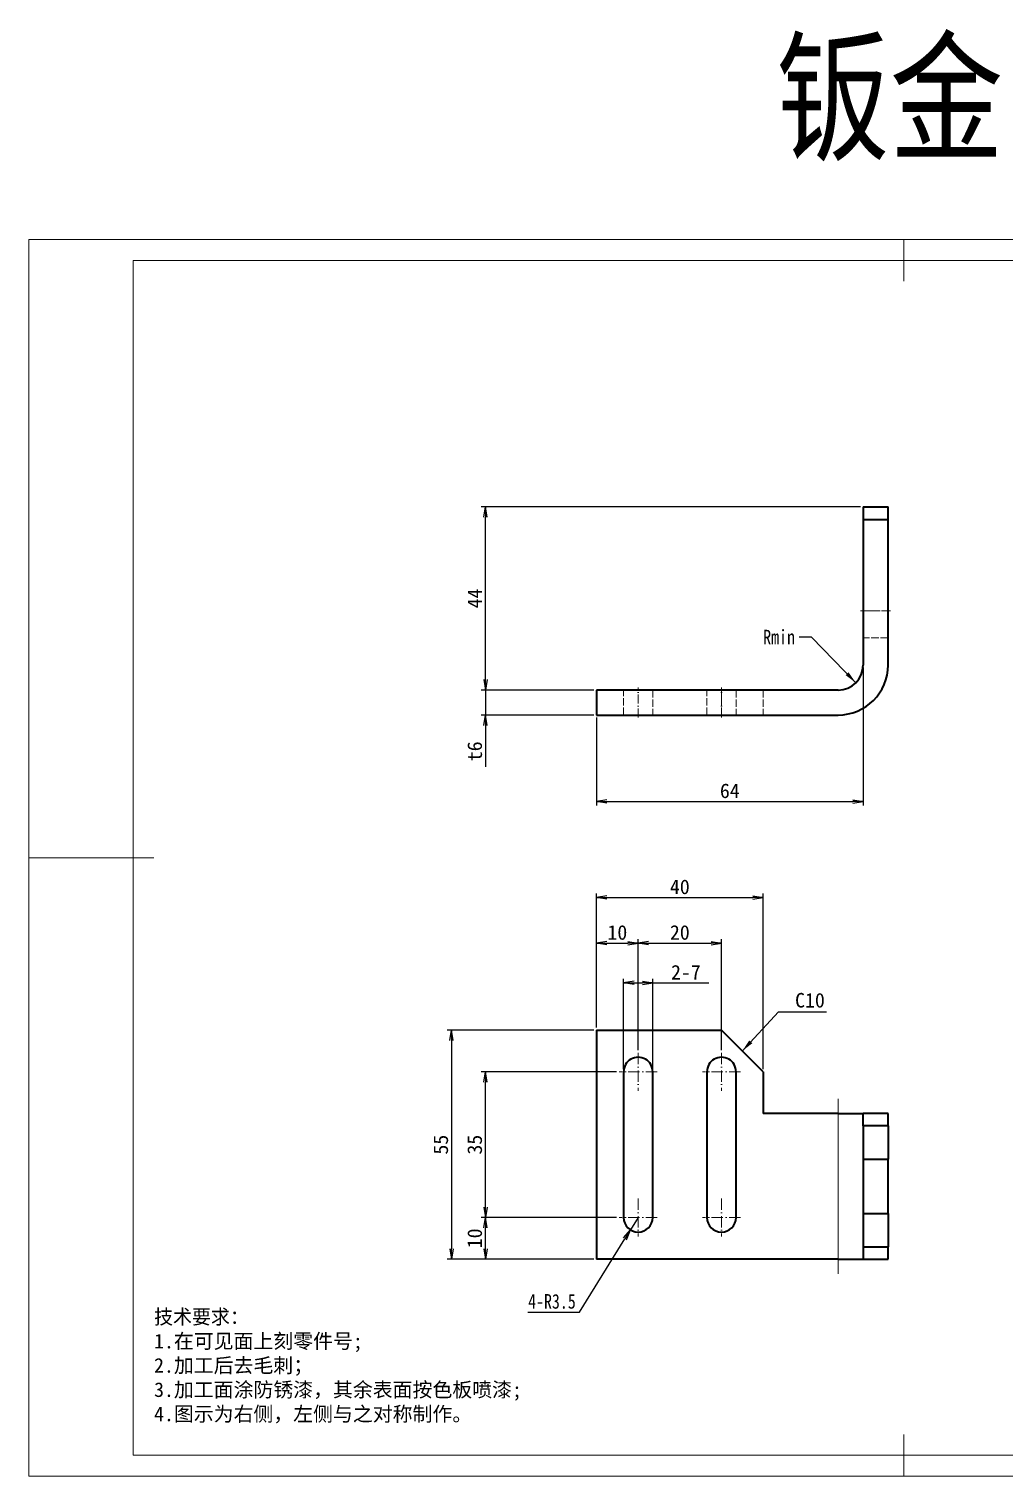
# Model space of a CAD drawing. Header units: millimetres. Extents: x -15766 to 80009, y -9701 to 15159.
# Drawn here: x -6190.4 to -5956.3, y 11134.1 to 11481.7 of the extents above; entities that cross this region are included whole.
import ezdxf

# ---------------------------------------------------------------- set-up
doc = ezdxf.new("R2010")
doc.units = ezdxf.units.MM
for name, pattern in [('CENTER-HOKUTO_1', [16, 13, -1, 1, -1]), ('DASHDOT', [18.5, 12, -3, 0.5, -3]), ('DASHED', [15, 12, -3]), ('HIDDEN-HOKUTO_1', [2, 1, -1])]:
    doc.linetypes.add(name, pattern=pattern)
doc.layers.get('DEFPOINTS').update_dxf_attribs({"lineweight": 18})
for name, color, linetype, lineweight in [('AM_7', 2, 'CENTER-HOKUTO_1', 18), ('AM_HID', 1, 'HIDDEN-HOKUTO_1', 18), ('AM_VIS', 7, 'Continuous', 18), ('CDRAFT0', 7, 'Continuous', 18), ('DIM', 253, 'Continuous', 20), ('title_frame', 7, 'Continuous', 18), ('word_dim', 9, 'Continuous', 18), ('粗实线层_1', 7, 'Continuous', 15)]:
    doc.layers.add(name, color=color, linetype=linetype, lineweight=lineweight)
doc.styles.add('DIM', font='', dxfattribs={"width": 0.8})
doc.styles.get('DIM').set_extended_font_data('NSimSun')
doc.dimstyles.new('1-1', dxfattribs={"dimtxt": 3.5, "dimasz": 3, "dimexe": 1, "dimexo": 0, "dimgap": 1, "dimtad": 1, "dimdsep": 46, "dimtxsty": 'DIM', "dimblk": '_CAXARROW', "dimcen": 0, "dimdle": 6, "dimclrd": 256, "dimclre": 256, "dimclrt": 3, "dimazin": 2, "dimtfac": 0.707107, "dimtmove": 0, "dimatfit": 3, "dimfxl": 0, "dimfrac": 2, "dimtolj": 1, "dimarcsym": 0})
doc.dimstyles.new('1-1$0', dxfattribs={"dimtxt": 3.5, "dimasz": 2.5, "dimexe": 1, "dimexo": 0.625, "dimgap": 0.8, "dimtad": 1, "dimdsep": 46, "dimtxsty": 'DIM', "dimblk": 'OPEN', "dimcen": 0, "dimdle": 5, "dimclrd": 256, "dimclre": 256, "dimclrt": 3, "dimazin": 3, "dimtfac": 0.5, "dimtmove": 0, "dimatfit": 3, "dimldrblk": 'OPEN', "dimfxl": 0, "dimtolj": 1, "dimarcsym": 0})
doc.dimstyles.new('1-1$4', dxfattribs={"dimtxt": 3.5, "dimasz": 2.5, "dimexe": 1, "dimexo": 0.625, "dimgap": 0.8, "dimtad": 1, "dimtih": 1, "dimtoh": 1, "dimzin": 12, "dimdsep": 46, "dimtxsty": 'DIM', "dimblk": 'OPEN', "dimcen": 0, "dimdle": 5, "dimclrd": 256, "dimclre": 256, "dimclrt": 3, "dimazin": 3, "dimtfac": 0.5, "dimtmove": 0, "dimatfit": 3, "dimldrblk": 'OPEN', "dimfxl": 0, "dimtolj": 1, "dimarcsym": 0})

# ---------------------------------------------------------------- blocks, each defined once
blk = doc.blocks.new('*X36')
at = {"layer": 'CDRAFT0'}
for p, q in [((420, 297), (0, 297)), ((0, 297), (0, 0)), ((420, 0), (420, 297)), ((0, 0), (420, 0))]:
    blk.add_line(p, q, dxfattribs=at)
at = {"layer": '粗实线层_1'}
for p, q in [((210, 297), (210, 287)), ((415, 292), (25, 292)), ((25, 292), (25, 5)), ((415, 5), (415, 292)), ((0, 148.5), (30, 148.5)), ((420, 148.5), (410, 148.5)), ((210, 0), (210, 10)), ((25, 5), (415, 5))]:
    blk.add_line(p, q, dxfattribs=at)
blk = doc.blocks.new('_OPEN')
at = {"color": 0, "linetype": 'ByBlock', "lineweight": -2}
for p, q in [((-1, 0.166667), (0, 0)), ((-1, -0.166667), (0, 0)), ((0, 0), (-1, 0))]:
    blk.add_line(p, q, dxfattribs=at)
blk = doc.blocks.new('*D373')
at = {"layer": 'DEFPOINTS', "color": 0, "transparency": 16777216}
for p in [(-5990.14, 11328.9), (-6054.14, 11316.9), (-5990.14, 11296.13)]:
    blk.add_point(p, dxfattribs=at)
at = {"layer": 'word_dim', "linetype": 'Continuous', "lineweight": -2, "transparency": 16777216}
for p, q in [((-5990.14, 11328.28), (-5990.14, 11295.13)), ((-6054.14, 11316.28), (-6054.14, 11295.13)), ((-6051.64, 11296.13), (-5992.64, 11296.13))]:
    blk.add_line(p, q, dxfattribs=at)
at = {"layer": 'word_dim', "lineweight": -2, "transparency": 16777216, "xscale": 2.5, "yscale": 2.5, "zscale": 2.5, "rotation": 180}
blk.add_blockref('_OPEN', (-6054.14, 11296.13), dxfattribs=at)
at = {"layer": 'word_dim', "lineweight": -2, "transparency": 16777216, "xscale": 2.5, "yscale": 2.5, "zscale": 2.5}
blk.add_blockref('_OPEN', (-5990.14, 11296.13), dxfattribs=at)
at = {"layer": 'word_dim', "color": 3, "transparency": 16777216, "insert": (-6022.14, 11298.68), "char_height": 3.5, "attachment_point": 5}
blk.add_mtext('\\A1;64', dxfattribs=at)
blk = doc.blocks.new('*D374')
at = {"layer": 'DEFPOINTS', "color": 0, "transparency": 16777216}
for p in [(-6080.81, 11366.9), (-5990.14, 11366.9), (-6054.14, 11322.9)]:
    blk.add_point(p, dxfattribs=at)
at = {"layer": 'word_dim', "linetype": 'Continuous', "lineweight": -2, "transparency": 16777216}
for p, q in [((-5990.77, 11366.9), (-6081.81, 11366.9)), ((-6080.81, 11325.4), (-6080.81, 11364.4)), ((-6054.77, 11322.9), (-6081.81, 11322.9))]:
    blk.add_line(p, q, dxfattribs=at)
at = {"layer": 'word_dim', "lineweight": -2, "transparency": 16777216, "xscale": 2.5, "yscale": 2.5, "zscale": 2.5}
for p, rotation in [((-6080.81, 11366.9), 90), ((-6080.81, 11322.9), 270)]:
    blk.add_blockref('_OPEN', p, dxfattribs=dict(at, rotation=rotation))
at = {"layer": 'word_dim', "color": 3, "transparency": 16777216, "insert": (-6083.36, 11344.9), "char_height": 3.5, "attachment_point": 5, "rotation": 90}
blk.add_mtext('\\A1;44', dxfattribs=at)
blk = doc.blocks.new('*D375')
at = {"layer": 'DEFPOINTS', "color": 0, "transparency": 16777216}
for p in [(-6054.14, 11322.9), (-6080.81, 11316.9), (-6054.14, 11316.9)]:
    blk.add_point(p, dxfattribs=at)
at = {"layer": 'word_dim', "linetype": 'Continuous', "lineweight": -2, "transparency": 16777216}
for p, q in [((-6080.81, 11325.4), (-6080.81, 11327.9)), ((-6054.77, 11322.9), (-6081.81, 11322.9)), ((-6080.81, 11322.9), (-6080.81, 11316.9)), ((-6054.77, 11316.9), (-6081.81, 11316.9)), ((-6080.81, 11314.4), (-6080.81, 11304.47))]:
    blk.add_line(p, q, dxfattribs=at)
at = {"layer": 'word_dim', "lineweight": -2, "transparency": 16777216, "xscale": 2.5, "yscale": 2.5, "zscale": 2.5}
for p, rotation in [((-6080.81, 11322.9), 270), ((-6080.81, 11316.9), 90)]:
    blk.add_blockref('_OPEN', p, dxfattribs=dict(at, rotation=rotation))
at = {"layer": 'word_dim', "color": 3, "transparency": 16777216, "insert": (-6083.36, 11308.19), "char_height": 3.5, "attachment_point": 5, "rotation": 90}
blk.add_mtext('\\A1;t6', dxfattribs=at)
blk = doc.blocks.new('*D376')
at = {"layer": 'DEFPOINTS', "color": 0, "transparency": 16777216}
for p in [(-6054.14, 11241.2), (-6088.96, 11186.2), (-6054.14, 11186.2)]:
    blk.add_point(p, dxfattribs=at)
at = {"layer": 'word_dim', "linetype": 'Continuous', "lineweight": -2, "transparency": 16777216}
for p, q in [((-6054.77, 11241.2), (-6089.96, 11241.2)), ((-6088.96, 11238.7), (-6088.96, 11188.7)), ((-6054.77, 11186.2), (-6089.96, 11186.2))]:
    blk.add_line(p, q, dxfattribs=at)
at = {"layer": 'word_dim', "lineweight": -2, "transparency": 16777216, "xscale": 2.5, "yscale": 2.5, "zscale": 2.5}
for p, rotation in [((-6088.96, 11241.2), 90), ((-6088.96, 11186.2), 270)]:
    blk.add_blockref('_OPEN', p, dxfattribs=dict(at, rotation=rotation))
at = {"layer": 'word_dim', "color": 3, "transparency": 16777216, "insert": (-6091.51, 11213.7), "char_height": 3.5, "attachment_point": 5, "rotation": 90}
blk.add_mtext('\\A1;55', dxfattribs=at)
blk = doc.blocks.new('*D377')
at = {"layer": 'DEFPOINTS', "color": 0, "transparency": 16777216}
for p in [(-6080.81, 11196.2), (-6048.69, 11196.2), (-6054.14, 11186.2)]:
    blk.add_point(p, dxfattribs=at)
at = {"layer": 'word_dim', "linetype": 'Continuous', "lineweight": -2, "transparency": 16777216}
for p, q in [((-6049.32, 11196.2), (-6081.81, 11196.2)), ((-6080.81, 11188.7), (-6080.81, 11193.7)), ((-6054.77, 11186.2), (-6081.81, 11186.2))]:
    blk.add_line(p, q, dxfattribs=at)
at = {"layer": 'word_dim', "lineweight": -2, "transparency": 16777216, "xscale": 2.5, "yscale": 2.5, "zscale": 2.5}
for p, rotation in [((-6080.81, 11196.2), 90), ((-6080.81, 11186.2), 270)]:
    blk.add_blockref('_OPEN', p, dxfattribs=dict(at, rotation=rotation))
at = {"layer": 'word_dim', "color": 3, "transparency": 16777216, "insert": (-6083.36, 11191.2), "char_height": 3.5, "attachment_point": 5, "rotation": 90}
blk.add_mtext('\\A1;10', dxfattribs=at)
blk = doc.blocks.new('*D378')
at = {"layer": 'DEFPOINTS', "color": 0, "transparency": 16777216}
for p in [(-6080.81, 11231.2), (-6048.69, 11231.2), (-6048.69, 11196.2)]:
    blk.add_point(p, dxfattribs=at)
at = {"layer": 'word_dim', "linetype": 'Continuous', "lineweight": -2, "transparency": 16777216}
for p, q in [((-6049.32, 11231.2), (-6081.81, 11231.2)), ((-6080.81, 11198.7), (-6080.81, 11228.7)), ((-6049.32, 11196.2), (-6081.81, 11196.2))]:
    blk.add_line(p, q, dxfattribs=at)
at = {"layer": 'word_dim', "lineweight": -2, "transparency": 16777216, "xscale": 2.5, "yscale": 2.5, "zscale": 2.5}
for p, rotation in [((-6080.81, 11231.2), 90), ((-6080.81, 11196.2), 270)]:
    blk.add_blockref('_OPEN', p, dxfattribs=dict(at, rotation=rotation))
at = {"layer": 'word_dim', "color": 3, "transparency": 16777216, "insert": (-6083.36, 11213.7), "char_height": 3.5, "attachment_point": 5, "rotation": 90}
blk.add_mtext('\\A1;35', dxfattribs=at)
blk = doc.blocks.new('*D379')
at = {"layer": 'DEFPOINTS', "color": 0, "transparency": 16777216}
for p in [(-6014.14, 11273.06), (-6054.14, 11241.2), (-6014.14, 11231.2)]:
    blk.add_point(p, dxfattribs=at)
at = {"layer": 'word_dim', "linetype": 'Continuous', "lineweight": -2, "transparency": 16777216}
for p, q in [((-6054.14, 11241.82), (-6054.14, 11274.06)), ((-6051.64, 11273.06), (-6016.64, 11273.06)), ((-6014.14, 11231.82), (-6014.14, 11274.06))]:
    blk.add_line(p, q, dxfattribs=at)
at = {"layer": 'word_dim', "lineweight": -2, "transparency": 16777216, "xscale": 2.5, "yscale": 2.5, "zscale": 2.5, "rotation": 180}
blk.add_blockref('_OPEN', (-6054.14, 11273.06), dxfattribs=at)
at = {"layer": 'word_dim', "lineweight": -2, "transparency": 16777216, "xscale": 2.5, "yscale": 2.5, "zscale": 2.5}
blk.add_blockref('_OPEN', (-6014.14, 11273.06), dxfattribs=at)
at = {"layer": 'word_dim', "color": 3, "transparency": 16777216, "insert": (-6034.14, 11275.61), "char_height": 3.5, "attachment_point": 5}
blk.add_mtext('\\A1;40', dxfattribs=at)
blk = doc.blocks.new('*D380')
at = {"layer": 'DEFPOINTS', "color": 0, "transparency": 16777216}
for p in [(-6044.14, 11262.1), (-6054.14, 11241.2), (-6044.14, 11235.75)]:
    blk.add_point(p, dxfattribs=at)
at = {"layer": 'word_dim', "linetype": 'Continuous', "lineweight": -2, "transparency": 16777216}
for p, q in [((-6054.14, 11241.82), (-6054.14, 11263.1)), ((-6051.64, 11262.1), (-6046.64, 11262.1)), ((-6044.14, 11236.37), (-6044.14, 11263.1))]:
    blk.add_line(p, q, dxfattribs=at)
at = {"layer": 'word_dim', "lineweight": -2, "transparency": 16777216, "xscale": 2.5, "yscale": 2.5, "zscale": 2.5, "rotation": 180}
blk.add_blockref('_OPEN', (-6054.14, 11262.1), dxfattribs=at)
at = {"layer": 'word_dim', "lineweight": -2, "transparency": 16777216, "xscale": 2.5, "yscale": 2.5, "zscale": 2.5}
blk.add_blockref('_OPEN', (-6044.14, 11262.1), dxfattribs=at)
at = {"layer": 'word_dim', "color": 3, "transparency": 16777216, "insert": (-6049.14, 11264.65), "char_height": 3.5, "attachment_point": 5}
blk.add_mtext('\\A1;10', dxfattribs=at)
blk = doc.blocks.new('*D381')
at = {"layer": 'DEFPOINTS', "color": 0, "transparency": 16777216}
for p in [(-6024.14, 11262.1), (-6044.14, 11235.75), (-6024.14, 11235.75)]:
    blk.add_point(p, dxfattribs=at)
at = {"layer": 'word_dim', "linetype": 'Continuous', "lineweight": -2, "transparency": 16777216}
for p, q in [((-6044.14, 11236.37), (-6044.14, 11263.1)), ((-6041.64, 11262.1), (-6026.64, 11262.1)), ((-6024.14, 11236.37), (-6024.14, 11263.1))]:
    blk.add_line(p, q, dxfattribs=at)
at = {"layer": 'word_dim', "lineweight": -2, "transparency": 16777216, "xscale": 2.5, "yscale": 2.5, "zscale": 2.5, "rotation": 180}
blk.add_blockref('_OPEN', (-6044.14, 11262.1), dxfattribs=at)
at = {"layer": 'word_dim', "lineweight": -2, "transparency": 16777216, "xscale": 2.5, "yscale": 2.5, "zscale": 2.5}
blk.add_blockref('_OPEN', (-6024.14, 11262.1), dxfattribs=at)
at = {"layer": 'word_dim', "color": 3, "transparency": 16777216, "insert": (-6034.14, 11264.65), "char_height": 3.5, "attachment_point": 5}
blk.add_mtext('\\A1;20', dxfattribs=at)
blk = doc.blocks.new('*D382')
at = {"layer": 'DEFPOINTS', "color": 0, "transparency": 16777216}
for p in [(-6040.64, 11252.57), (-6047.64, 11231.2), (-6040.64, 11231.2)]:
    blk.add_point(p, dxfattribs=at)
at = {"layer": 'word_dim', "linetype": 'Continuous', "lineweight": -2, "transparency": 16777216}
for p, q in [((-6047.64, 11231.82), (-6047.64, 11253.57)), ((-6045.14, 11252.57), (-6043.14, 11252.57)), ((-6040.64, 11231.82), (-6040.64, 11253.57)), ((-6040.64, 11252.57), (-6027.21, 11252.57))]:
    blk.add_line(p, q, dxfattribs=at)
at = {"layer": 'word_dim', "lineweight": -2, "transparency": 16777216, "xscale": 2.5, "yscale": 2.5, "zscale": 2.5, "rotation": 180}
blk.add_blockref('_OPEN', (-6047.64, 11252.57), dxfattribs=at)
at = {"layer": 'word_dim', "lineweight": -2, "transparency": 16777216, "xscale": 2.5, "yscale": 2.5, "zscale": 2.5}
blk.add_blockref('_OPEN', (-6040.64, 11252.57), dxfattribs=at)
at = {"layer": 'word_dim', "color": 3, "transparency": 16777216, "insert": (-6032.68, 11255.12), "char_height": 3.5, "attachment_point": 5}
blk.add_mtext('\\A1;2-7', dxfattribs=at)
blk = doc.blocks.new('_CAXARROW')
blk.add_hatch(color=0).paths.add_polyline_path([(0, 0), (-1, 0.125), (-1, -0.125)], flags=0)
blk = doc.blocks.new('*D517')
at = {"layer": 'DEFPOINTS', "color": 0, "transparency": 16777216}
for p in [(-6044.14, 11196.2), (-6045.99, 11193.22)]:
    blk.add_point(p, dxfattribs=at)
at = {"layer": 'word_dim', "linetype": 'Continuous', "lineweight": -2, "transparency": 16777216}
for p, q in [((-6044.14, 11196.2), (-6045.99, 11193.22)), ((-6058.23, 11173.49), (-6047.31, 11191.1)), ((-6070.62, 11173.49), (-6058.23, 11173.49))]:
    blk.add_line(p, q, dxfattribs=at)
at = {"layer": 'word_dim', "lineweight": -2, "transparency": 16777216, "xscale": 2.5, "yscale": 2.5, "zscale": 2.5, "rotation": 58.18580603603141}
blk.add_blockref('_OPEN', (-6045.99, 11193.22), dxfattribs=at)
at = {"layer": 'word_dim', "color": 3, "transparency": 16777216, "insert": (-6064.84, 11176.04), "char_height": 3.5, "attachment_point": 5, "style": 'DIM'}
blk.add_mtext('\\A1;4-R3.5', dxfattribs=at)

msp = doc.modelspace()

# ---------------------------------------------------------------- linework, layer by layer
at = {"color": 7, "lineweight": 13}
msp.add_line((-5996.14275, 11221.19804), (-5996.14275, 11186.19804), dxfattribs=at)
at = {"layer": 'AM_7', "linetype": 'DASHDOT', "lineweight": 13, "ltscale": 0.180017}
msp.add_line((-5983.54266, 11341.90284), (-5990.74334, 11341.90284), dxfattribs=at)
at = {"layer": 'AM_7', "linetype": 'DASHDOT', "lineweight": 13, "ltscale": 0.179999}
for p, q in [((-6044.14275, 11316.30274), (-6044.14275, 11323.50269)), ((-6024.14275, 11316.30274), (-6024.14275, 11323.50269))]:
    msp.add_line(p, q, dxfattribs=at)
at = {"layer": 'AM_7', "linetype": 'DASHDOT', "lineweight": 13, "ltscale": 0.227496}
for p, q in [((-6044.14275, 11235.74784), (-6044.14275, 11226.64799)), ((-6024.14275, 11235.74784), (-6024.14275, 11226.64799)), ((-6044.14275, 11200.74784), (-6044.14275, 11191.64799)), ((-6024.14275, 11200.74784), (-6024.14275, 11191.64799))]:
    msp.add_line(p, q, dxfattribs=at)
at = {"layer": 'AM_7', "linetype": 'DASHDOT', "lineweight": 13, "ltscale": 0.22749}
for p, q in [((-6039.59295, 11231.19804), (-6048.69256, 11231.19804)), ((-6019.59295, 11231.19804), (-6028.69256, 11231.19804)), ((-6039.59295, 11196.19804), (-6048.69256, 11196.19804)), ((-6019.59295, 11196.19804), (-6028.69256, 11196.19804))]:
    msp.add_line(p, q, dxfattribs=at)
at = {"layer": 'AM_7', "linetype": 'DASHDOT', "lineweight": 13}
msp.add_line((-5996.14275, 11224.69804), (-5996.14275, 11182.69731), dxfattribs=at)
at = {"layer": 'AM_HID', "linetype": 'DASHED', "lineweight": 13, "ltscale": 0.15}
for p, q in [((-5984.14275, 11363.90284), (-5990.14275, 11363.90284)), ((-5990.14275, 11341.90284), (-5984.14275, 11341.90284)), ((-5990.14275, 11341.90284), (-5984.14275, 11341.90284)), ((-5984.14275, 11335.40284), (-5990.14275, 11335.40284)), ((-6047.64275, 11316.90284), (-6047.64275, 11322.90284)), ((-6040.64275, 11322.90284), (-6040.64275, 11316.90284)), ((-6027.64275, 11316.90284), (-6027.64275, 11322.90284)), ((-6024.14275, 11316.90284), (-6024.14275, 11322.90284)), ((-6020.64275, 11322.90284), (-6020.64275, 11316.90284)), ((-6014.14275, 11322.90284), (-6014.14275, 11316.90284))]:
    msp.add_line(p, q, dxfattribs=at)
at = {"layer": 'AM_HID', "linetype": 'DASHED', "lineweight": 13}
msp.add_line((-5996.14275, 11221.19804), (-5996.14275, 11186.19804), dxfattribs=at)
at = {"layer": 'AM_VIS', "lineweight": 35, "ltscale": 0.15}
for p, q in [((-5990.14275, 11366.90284), (-5984.14275, 11366.9026)), ((-5990.14275, 11363.90284), (-5984.14275, 11363.9026)), ((-6054.14275, 11322.90284), (-6054.14275, 11316.90284)), ((-5996.14275, 11221.19779), (-5990.14275, 11221.19779)), ((-5984.14275, 11221.19779), (-5990.14275, 11221.19779)), ((-5984.14275, 11218.19779), (-5990.14275, 11218.19779)), ((-5990.14275, 11210.19779), (-5984.14275, 11210.19779)), ((-5990.14275, 11197.19779), (-5984.14275, 11197.19779)), ((-5990.14275, 11189.19779), (-5984.14275, 11189.19779)), ((-5996.14275, 11186.19779), (-5990.14275, 11186.19779)), ((-5990.14275, 11186.19779), (-5984.14275, 11186.19779))]:
    msp.add_line(p, q, dxfattribs=at)
at = {"layer": 'AM_VIS', "lineweight": 35, "ltscale": 0.075}
for p, q in [((-5990.14275, 11366.90284), (-5990.14275, 11363.90284)), ((-5984.14275, 11363.9026), (-5984.14275, 11366.9026)), ((-5990.14275, 11218.19779), (-5990.14275, 11221.19779)), ((-5984.14275, 11218.19779), (-5984.14275, 11221.19779)), ((-5990.14275, 11189.19779), (-5990.14275, 11186.19779)), ((-5984.14275, 11186.19779), (-5984.14275, 11189.19779))]:
    msp.add_line(p, q, dxfattribs=at)
at = {"layer": 'AM_VIS', "lineweight": 35}
for p, q in [((-5990.14275, 11363.90284), (-5990.14275, 11328.90284)), ((-5984.14275, 11328.9026), (-5984.14275, 11363.9026)), ((-5996.14275, 11322.90284), (-6054.14275, 11322.90284)), ((-6054.14275, 11316.90284), (-5996.14275, 11316.90284)), ((-6054.14275, 11241.19804), (-6024.14275, 11241.19804)), ((-6054.14275, 11241.19804), (-6054.14275, 11186.19804)), ((-6047.64275, 11231.19804), (-6047.64275, 11196.19804)), ((-6040.64275, 11196.19804), (-6040.64275, 11231.19804)), ((-6027.64275, 11231.19804), (-6027.64275, 11196.19804)), ((-6020.64275, 11196.19804), (-6020.64275, 11231.19804)), ((-5996.14275, 11186.19804), (-6054.14275, 11186.19804))]:
    msp.add_line(p, q, dxfattribs=at)
at = {"layer": 'AM_VIS', "lineweight": 35, "ltscale": 0.353553}
msp.add_line((-6014.14275, 11231.19804), (-6024.14275, 11241.19804), dxfattribs=at)
at = {"layer": 'AM_VIS', "lineweight": 35, "ltscale": 0.25}
msp.add_line((-6014.14275, 11231.19804), (-6014.14275, 11221.19804), dxfattribs=at)
at = {"layer": 'AM_VIS', "lineweight": 35, "ltscale": 0.45}
msp.add_line((-5996.14275, 11221.19804), (-6014.14275, 11221.19804), dxfattribs=at)
at = {"layer": 'AM_VIS', "lineweight": 35, "ltscale": 0.2}
for p, q in [((-5990.14275, 11218.19779), (-5990.14275, 11210.19779)), ((-5984.14275, 11218.19779), (-5984.14275, 11210.19779)), ((-5990.14275, 11197.19779), (-5990.14275, 11189.19779)), ((-5984.14275, 11197.19779), (-5984.14275, 11189.19779))]:
    msp.add_line(p, q, dxfattribs=at)
at = {"layer": 'AM_VIS', "lineweight": 35, "ltscale": 0.325}
for p, q in [((-5990.14275, 11210.19779), (-5990.14275, 11197.19779)), ((-5984.14275, 11197.19779), (-5984.14275, 11210.19779))]:
    msp.add_line(p, q, dxfattribs=at)
at = {"layer": 'AM_VIS', "lineweight": 35}
for centre, radius, start, end in [((-5996.14275, 11328.90284), 12, 269.999922, 359.999922), ((-5996.14275, 11328.90284), 6, 269.999922, 359.999922), ((-6044.14275, 11231.19804), 3.5, 0, 180.000005), ((-6024.14275, 11231.19804), 3.5, 0, 180.000005), ((-6044.14275, 11196.19804), 3.5, 180.000005, 0), ((-6024.14275, 11196.19804), 3.5, 180.000005, 0)]:
    msp.add_arc(centre, radius, start, end, dxfattribs=at)

# ---------------------------------------------------------------- block references
at = {"layer": 'title_frame'}
msp.add_blockref('*X36', (-6190.38799, 11134.10436), dxfattribs=at)

# ---------------------------------------------------------------- texts
at = {"layer": 'DIM', "insert": (-6011.02614, 11477.74196), "char_height": 25, "width": 104.980501, "attachment_point": 1, "style": 'DIM'}
msp.add_mtext('{\\C3;钣金}', dxfattribs=at)
at = {"layer": 'word_dim', "color": 3, "insert": (-6006.5055, 11333.87262), "char_height": 3.5, "attachment_point": 9, "style": 'DIM'}
msp.add_mtext('\\A1;Rmin', dxfattribs=at)
at = {"layer": 'word_dim', "color": 3, "insert": (-6006.47361, 11246.58308), "char_height": 3.5, "attachment_point": 7}
msp.add_mtext('C10', dxfattribs=at)
at = {"layer": 'word_dim', "linetype": 'Continuous', "ltscale": 4, "insert": (-6160.35361, 11174.10988), "char_height": 3.5, "width": 139.6035818, "attachment_point": 1}
msp.add_mtext('{\\C3;技术要求：\\P\\fNSimSun|b0|i0|c134|p49;1\\fSimSun|b0|i0|c134|p49;.在可见面上刻零件号;\\P2.加工后去毛刺；\\P3.加工面涂防锈漆，其余表面按色板喷漆;\\P\\fNSimSun|b0|i0|c134|p49;4\\fSimSun|b0|i0|c134|p49;.图示为右侧，左侧与之对称制作。\\P         }', dxfattribs=at)

# ---------------------------------------------------------------- dimensions: what is measured, and where the dimension line sits
at = {"layer": 'word_dim', "color": 3}
for base, p1, p2, override, picture, middle in [((-6080.81338, 11366.90284), (-6054.14275, 11322.90284), (-5990.14275, 11366.90284), {"dimtxsty": 'Standard'}, '*D374', (-6083.36338, 11344.90284)), ((-6080.81338, 11316.90284), (-6054.14275, 11322.90284), (-6054.14275, 11316.90284), {"dimpost": 't<>', "dimtxsty": 'Standard'}, '*D375', (-6083.36338, 11308.18617)), ((-6088.9603, 11186.19804), (-6054.14275, 11241.19804), (-6054.14275, 11186.19804), {"dimtxsty": 'Standard'}, '*D376', (-6091.5103, 11213.69804)), ((-6080.81338, 11231.19804), (-6048.69256, 11196.19804), (-6048.69256, 11231.19804), {"dimtxsty": 'Standard'}, '*D378', (-6083.36338, 11213.69804)), ((-6080.81338, 11196.19804), (-6054.14275, 11186.19804), (-6048.69256, 11196.19804), {"dimtxsty": 'Standard'}, '*D377', (-6083.36338, 11191.19804))]:
    dim = msp.add_linear_dim(base=base, p1=p1, p2=p2, angle=90, dimstyle='1-1$0', override=override, dxfattribs=at)
    dim.commit()
    dim.dimension.update_dxf_attribs({"geometry": picture, "text_midpoint": middle})
for base, p1, p2, picture, middle in [((-5990.14275, 11296.13087), (-6054.14275, 11316.90284), (-5990.14275, 11328.90284), '*D373', (-6022.14275, 11298.68087)), ((-6014.14275, 11273.05528), (-6054.14275, 11241.19804), (-6014.14275, 11231.19804), '*D379', (-6034.14275, 11275.60528)), ((-6044.14275, 11262.09948), (-6054.14275, 11241.19804), (-6044.14275, 11235.74784), '*D380', (-6049.14275, 11264.64948)), ((-6024.14275, 11262.09948), (-6044.14275, 11235.74784), (-6024.14275, 11235.74784), '*D381', (-6034.14275, 11264.64948))]:
    dim = msp.add_linear_dim(base=base, p1=p1, p2=p2, dimstyle='1-1$0', override={"dimtxsty": 'Standard'}, dxfattribs=at)
    dim.commit()
    dim.dimension.update_dxf_attribs({"geometry": picture, "text_midpoint": middle})
dim = msp.add_linear_dim(base=(-6040.64275, 11252.56638), p1=(-6047.64275, 11231.19804), p2=(-6040.64275, 11231.19804), text='2-<>', dimstyle='1-1$0', override={"dimtxsty": 'Standard'}, dxfattribs=at)
dim.commit()
dim.dimension.update_dxf_attribs({"geometry": '*D382', "text_midpoint": (-6032.67609, 11255.11638)})
at = {"layer": 'word_dim'}
dim = msp.add_radius_dim(center=(-6044.14275, 11196.19804), mpoint=(-6045.98783, 11193.22387), text='4-<>', dimstyle='1-1$4', dxfattribs=at)
dim.commit()
dim.dimension.update_dxf_attribs({"geometry": '*D517', "text_midpoint": (-6064.84333, 11173.48672), "dimtype": 164})

# ---------------------------------------------------------------- leaders
at = {"layer": 'word_dim', "annotation_type": 0, "has_hookline": 1, "hookline_direction": 1, "text_width": 7.75866}
msp.add_leader([(-5991.90012, 11324.66019), (-6002.5055, 11335.62262), (-6005.5055, 11335.62262)], dimstyle='1-1', override={"dimgap": 1, "dimtad": 0}, dxfattribs=at)
at = {"layer": 'word_dim', "color": 3, "annotation_type": 0, "has_hookline": 1, "hookline_direction": 0, "text_width": 7.58333}
msp.add_leader([(-6019.14275, 11236.19804), (-6010.47361, 11245.58308), (-6007.47361, 11245.58308)], dimstyle='1-1', override={"dimgap": 1, "dimtad": 1, "dimtxsty": 'Standard'}, dxfattribs=at)

doc.saveas('drawing.dxf')
